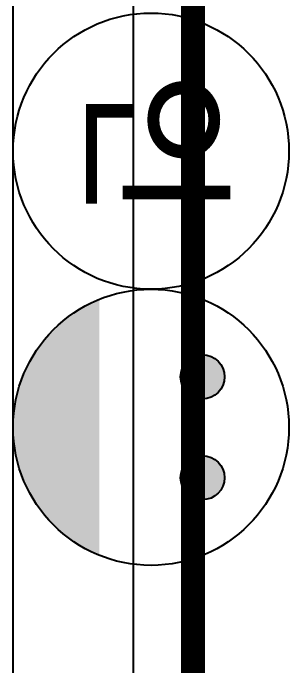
# Model space of a CAD drawing. Header units: millimetres. Extents: x 144680 to 246943, y -177515 to -149396.
# Drawn here: x 225732 to 225962, y -172346 to -171802 of the extents above; entities that cross this region are included whole.
import ezdxf

# ---------------------------------------------------------------- set-up
doc = ezdxf.new("R2010")
doc.units = ezdxf.units.MM
doc.header["$LTSCALE"] = 50
doc.linetypes.add('HID', pattern=[2.5, 1.5, -1])
for name, color, linetype in [('3.기호.계단선', 30, 'Continuous'), ('CEIL-LIGHT', 7, 'Continuous'), ('WALL', 2, 'Continuous'), ('설비', 140, 'Continuous')]:
    doc.layers.add(name, color=color, linetype=linetype)
doc.styles.add('코레일둥고', font='')
doc.styles.get('코레일둥고').set_extended_font_data('Korail Round Gothic Medium')

# ---------------------------------------------------------------- blocks, each defined once
blk = doc.blocks.new('vudauseeh')
at = {"layer": 'WALL', "color": 2}
blk.add_line((142460, -173400), (142460, -170110), dxfattribs=at)
blk = doc.blocks.new('cjswjdeh2')
blk.add_blockref('vudauseeh', (85552.89, 2316.49))
blk = doc.blocks.new('egoo')
at = {"layer": '설비'}
h = blk.add_hatch(color=140, dxfattribs=at)
edge = h.paths.add_edge_path()
edge.add_arc((1015645.32, 443433.75), 22.29, 0, 360)
h = blk.add_hatch(color=140, dxfattribs=at)
edge = h.paths.add_edge_path()
edge.add_arc((1015747.66, 443433.75), 22.29, 0, 360)
h = blk.add_hatch(color=140, dxfattribs=at)
edge = h.paths.add_edge_path()
edge.add_line((1015826.33, 443329.11), (1015566.64, 443329.11))
edge.add_ellipse((1015696.49, 443381.46), major_axis=(98.99, 98.99), ratio=1, start_angle=156.95778, end_angle=293.04222)
at = {"layer": '설비', "color": 140}
for centre, radius in [((1015696.49, 443381.46), 140), ((1015645.32, 443433.75), 22.29), ((1015747.66, 443433.75), 22.29)]:
    blk.add_circle(centre, radius, dxfattribs=at)
blk = doc.blocks.new('DLSXJSPT')
at = {"layer": '설비', "color": 140}
blk.add_circle((242956.01, 103418.37), 115, dxfattribs=at)
at = {"layer": '설비', "color": 140, "style": '코레일둥고'}
blk.add_text('인', height=100, dxfattribs=at).set_placement((242888.14, 103371.96))

msp = doc.modelspace()

# ---------------------------------------------------------------- linework, layer by layer
at = {"layer": '3.기호.계단선', "color": 10, "linetype": 'HID'}
msp.add_lwpolyline([(225882.23, -170110, 20, 20, 0), (225882.23, -173400.5, 20, 20, 0)], format="xyseb", dxfattribs=at)
at = {"layer": 'CEIL-LIGHT'}
msp.add_lwpolyline([(225832.23, -170110), (225832.23, -173400)], dxfattribs=at)

# ---------------------------------------------------------------- block references
msp.add_blockref('cjswjdeh2', (-2280.65, -2316.49))
at = {"layer": '설비', "rotation": 270}
msp.add_blockref('DLSXJSPT', (122428.86, 71039.28), dxfattribs=at)
at = {"layer": '설비', "color": 140, "xscale": 0.8214285869294655, "yscale": 0.8214285869294655, "zscale": 0.8214285869294655, "rotation": 270}
msp.add_blockref('egoo', (-138358.97, 662175.39), dxfattribs=at)

doc.saveas('drawing.dxf')
